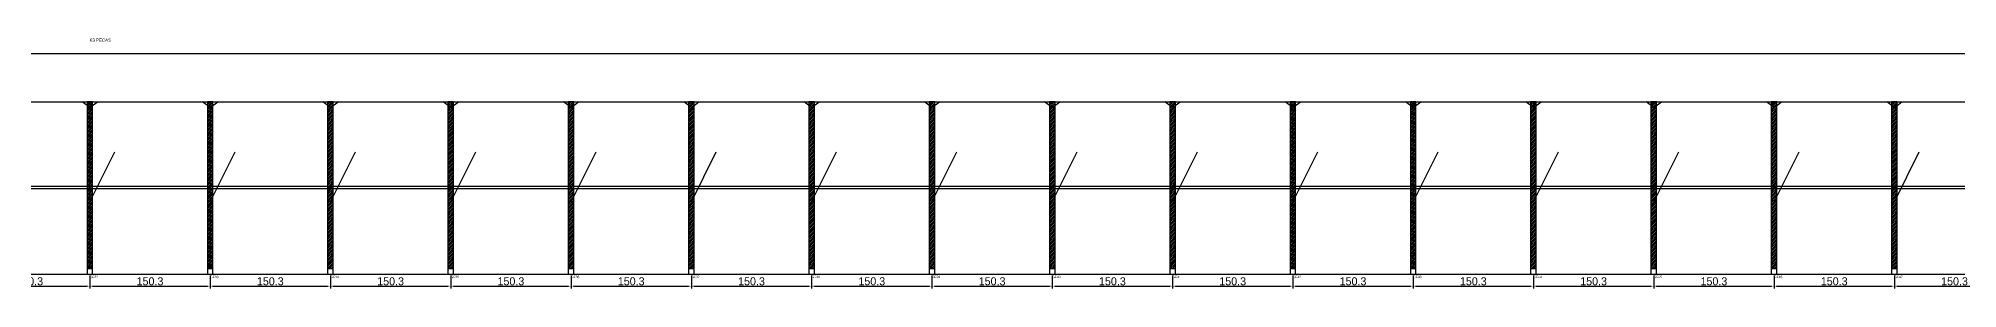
# Model space of a CAD drawing. Header units: metres. Extents: x -30 to 9409, y -25 to 308.
# Drawn here: x 4625 to 7023, y -25 to 287 of the extents above; entities that cross this region are included whole.
import ezdxf

# ---------------------------------------------------------------- set-up
doc = ezdxf.new("R2010")
doc.units = ezdxf.units.M
for name, color, linetype in [('BARRA_ANCORAGEM', 1, 'Continuous'), ('COTA', 241, 'Continuous'), ('GARFOS OK', 3, 'Continuous'), ('NOME DA VIGA', 6, 'Continuous'), ('SARR_7x7', 40, 'Continuous'), ('TIRAS REESCORAMENTO', 252, 'Continuous'), ('VIGAS', 3, 'Continuous')]:
    doc.layers.add(name, color=color, linetype=linetype)
doc.dimstyles.new('EZ DXF', dxfattribs={"dimtxt": 10, "dimasz": 3.5, "dimexe": 3, "dimexo": 1.5, "dimgap": 1, "dimtad": 1, "dimdec": 1, "dimdsep": 46, "dimcen": 2.5, "dimazin": 3, "dimtfac": 1, "dimtmove": 0, "dimatfit": 3})

msp = doc.modelspace()

# ---------------------------------------------------------------- hatches: boundary and pattern name
at = {"layer": 'COTA'}
h = msp.add_hatch(dxfattribs=at)
h.set_pattern_fill('ANSI31', scale=0.5)
h.paths.add_polyline_path([(4685.827032, 0), (4692.827032, 0), (4692.827032, 208), (4685.827032, 208)])
h = msp.add_hatch(dxfattribs=at)
h.set_pattern_fill('ANSI31', scale=0.5)
h.paths.add_polyline_path([(4836.127904, 0), (4843.127904, 0), (4843.127904, 208), (4836.127904, 208)])
h = msp.add_hatch(dxfattribs=at)
h.set_pattern_fill('ANSI31', scale=0.5)
h.paths.add_polyline_path([(4986.428776, 0), (4993.428776, 0), (4993.428776, 208), (4986.428776, 208)])
h = msp.add_hatch(dxfattribs=at)
h.set_pattern_fill('ANSI31', scale=0.5)
h.paths.add_polyline_path([(5136.729648, 0), (5143.729648, 0), (5143.729648, 208), (5136.729648, 208)])
h = msp.add_hatch(dxfattribs=at)
h.set_pattern_fill('ANSI31', scale=0.5)
h.paths.add_polyline_path([(5287.03052, 0), (5294.03052, 0), (5294.03052, 208), (5287.03052, 208)])
h = msp.add_hatch(dxfattribs=at)
h.set_pattern_fill('ANSI31', scale=0.5)
h.paths.add_polyline_path([(5437.331392, 0), (5444.331392, 0), (5444.331392, 208), (5437.331392, 208)])
h = msp.add_hatch(dxfattribs=at)
h.set_pattern_fill('ANSI31', scale=0.5)
h.paths.add_polyline_path([(5587.632264, 0), (5594.632264, 0), (5594.632264, 208), (5587.632264, 208)])
h = msp.add_hatch(dxfattribs=at)
h.set_pattern_fill('ANSI31', scale=0.5)
h.paths.add_polyline_path([(5737.933136, 0), (5744.933136, 0), (5744.933136, 208), (5737.933136, 208)])
h = msp.add_hatch(dxfattribs=at)
h.set_pattern_fill('ANSI31', scale=0.5)
h.paths.add_polyline_path([(5888.234008, 0), (5895.234008, 0), (5895.234008, 208), (5888.234008, 208)])
h = msp.add_hatch(dxfattribs=at)
h.set_pattern_fill('ANSI31', scale=0.5)
h.paths.add_polyline_path([(6038.53488, 0), (6045.53488, 0), (6045.53488, 208), (6038.53488, 208)])
h = msp.add_hatch(dxfattribs=at)
h.set_pattern_fill('ANSI31', scale=0.5)
h.paths.add_polyline_path([(6188.835752, 0), (6195.835752, 0), (6195.835752, 208), (6188.835752, 208)])
h = msp.add_hatch(dxfattribs=at)
h.set_pattern_fill('ANSI31', scale=0.5)
h.paths.add_polyline_path([(6339.136624, 0), (6346.136624, 0), (6346.136624, 208), (6339.136624, 208)])
h = msp.add_hatch(dxfattribs=at)
h.set_pattern_fill('ANSI31', scale=0.5)
h.paths.add_polyline_path([(6489.437496, 0), (6496.437496, 0), (6496.437496, 208), (6489.437496, 208)])
h = msp.add_hatch(dxfattribs=at)
h.set_pattern_fill('ANSI31', scale=0.5)
h.paths.add_polyline_path([(6639.738368, 0), (6646.738368, 0), (6646.738368, 208), (6639.738368, 208)])
h = msp.add_hatch(dxfattribs=at)
h.set_pattern_fill('ANSI31', scale=0.5)
h.paths.add_polyline_path([(6790.03924, 0), (6797.03924, 0), (6797.03924, 208), (6790.03924, 208)])
h = msp.add_hatch(dxfattribs=at)
h.set_pattern_fill('ANSI31', scale=0.5)
h.paths.add_polyline_path([(6940.340112, 0), (6947.340112, 0), (6947.340112, 208), (6940.340112, 208)])

# ---------------------------------------------------------------- linework, layer by layer
at = {"layer": 'BARRA_ANCORAGEM'}
for p, q in [((4689.327032, 83.2), (4720.527032, 145.6)), ((4839.627904, 83.2), (4870.827904, 145.6)), ((4989.928776, 83.2), (5021.128776, 145.6)), ((5140.229648, 83.2), (5171.429648, 145.6)), ((5290.53052, 83.2), (5321.73052, 145.6)), ((5440.831392, 83.2), (5472.031392, 145.6)), ((5591.132264, 83.2), (5622.332264, 145.6)), ((5741.433136, 83.2), (5772.633136, 145.6)), ((5891.734008, 83.2), (5922.934008, 145.6)), ((6042.03488, 83.2), (6073.23488, 145.6)), ((6192.335752, 83.2), (6223.535752, 145.6)), ((6342.636624, 83.2), (6373.836624, 145.6)), ((6492.937496, 83.2), (6524.137496, 145.6)), ((6643.238368, 83.2), (6674.438368, 145.6)), ((6793.53924, 83.2), (6824.73924, 145.6)), ((6943.840112, 83.2), (6975.040112, 145.6))]:
    msp.add_line(p, q, dxfattribs=at)
at = {"layer": 'GARFOS OK'}
for p, q in [((4689.327032, 201), (4679.827032, 208)), ((4679.827032, 208), (4698.827032, 208)), ((4689.327032, 201), (4698.827032, 208)), ((4839.627904, 201), (4830.127904, 208)), ((4830.127904, 208), (4849.127904, 208)), ((4839.627904, 201), (4849.127904, 208)), ((4989.928776, 201), (4980.428776, 208)), ((4980.428776, 208), (4999.428776, 208)), ((4989.928776, 201), (4999.428776, 208)), ((5140.229648, 201), (5130.729648, 208)), ((5130.729648, 208), (5149.729648, 208)), ((5140.229648, 201), (5149.729648, 208)), ((5290.53052, 201), (5281.03052, 208)), ((5281.03052, 208), (5300.03052, 208)), ((5290.53052, 201), (5300.03052, 208)), ((5440.831392, 201), (5431.331392, 208)), ((5431.331392, 208), (5450.331392, 208)), ((5440.831392, 201), (5450.331392, 208)), ((5591.132264, 201), (5581.632264, 208)), ((5581.632264, 208), (5600.632264, 208)), ((5591.132264, 201), (5600.632264, 208)), ((5741.433136, 201), (5731.933136, 208)), ((5731.933136, 208), (5750.933136, 208)), ((5741.433136, 201), (5750.933136, 208)), ((5891.734008, 201), (5882.234008, 208)), ((5882.234008, 208), (5901.234008, 208)), ((5891.734008, 201), (5901.234008, 208)), ((6042.03488, 201), (6032.53488, 208)), ((6032.53488, 208), (6051.53488, 208)), ((6042.03488, 201), (6051.53488, 208)), ((6192.335752, 201), (6182.835752, 208)), ((6182.835752, 208), (6201.835752, 208)), ((6192.335752, 201), (6201.835752, 208)), ((6342.636624, 201), (6333.136624, 208)), ((6333.136624, 208), (6352.136624, 208)), ((6342.636624, 201), (6352.136624, 208)), ((6492.937496, 201), (6483.437496, 208)), ((6483.437496, 208), (6502.437496, 208)), ((6492.937496, 201), (6502.437496, 208)), ((6643.238368, 201), (6633.738368, 208)), ((6633.738368, 208), (6652.738368, 208)), ((6643.238368, 201), (6652.738368, 208)), ((6793.53924, 201), (6784.03924, 208)), ((6784.03924, 208), (6803.03924, 208)), ((6793.53924, 201), (6803.03924, 208)), ((6943.840112, 201), (6934.340112, 208)), ((6934.340112, 208), (6953.340112, 208)), ((6943.840112, 201), (6953.340112, 208))]:
    msp.add_line(p, q, dxfattribs=at)
at = {"layer": 'GARFOS OK', "linetype": 'CONTINUOUS'}
msp.add_line((-30, -7), (9408.654064, -7), dxfattribs=at)
at = {"layer": 'GARFOS OK'}
for points in [[(4685.827032, 0), (4692.827032, 0), (4692.827032, 208), (4685.827032, 208), (4685.827032, 0)], [(4836.127904, 0), (4843.127904, 0), (4843.127904, 208), (4836.127904, 208), (4836.127904, 0)], [(4986.428776, 0), (4993.428776, 0), (4993.428776, 208), (4986.428776, 208), (4986.428776, 0)], [(5136.729648, 0), (5143.729648, 0), (5143.729648, 208), (5136.729648, 208), (5136.729648, 0)], [(5287.03052, 0), (5294.03052, 0), (5294.03052, 208), (5287.03052, 208), (5287.03052, 0)], [(5437.331392, 0), (5444.331392, 0), (5444.331392, 208), (5437.331392, 208), (5437.331392, 0)], [(5587.632264, 0), (5594.632264, 0), (5594.632264, 208), (5587.632264, 208), (5587.632264, 0)], [(5737.933136, 0), (5744.933136, 0), (5744.933136, 208), (5737.933136, 208), (5737.933136, 0)], [(5888.234008, 0), (5895.234008, 0), (5895.234008, 208), (5888.234008, 208), (5888.234008, 0)], [(6038.53488, 0), (6045.53488, 0), (6045.53488, 208), (6038.53488, 208), (6038.53488, 0)], [(6188.835752, 0), (6195.835752, 0), (6195.835752, 208), (6188.835752, 208), (6188.835752, 0)], [(6339.136624, 0), (6346.136624, 0), (6346.136624, 208), (6339.136624, 208), (6339.136624, 0)], [(6489.437496, 0), (6496.437496, 0), (6496.437496, 208), (6489.437496, 208), (6489.437496, 0)], [(6639.738368, 0), (6646.738368, 0), (6646.738368, 208), (6639.738368, 208), (6639.738368, 0)], [(6790.03924, 0), (6797.03924, 0), (6797.03924, 208), (6790.03924, 208), (6790.03924, 0)], [(6940.340112, 0), (6947.340112, 0), (6947.340112, 208), (6940.340112, 208), (6940.340112, 0)]]:
    msp.add_lwpolyline(points, dxfattribs=at)
at = {"layer": 'SARR_7x7'}
for points in [[(4685.827032, -7), (4692.827032, -7), (4692.827032, 0), (4685.827032, 0), (4685.827032, -7)], [(4836.127904, -7), (4843.127904, -7), (4843.127904, 0), (4836.127904, 0), (4836.127904, -7)], [(4986.428776, -7), (4993.428776, -7), (4993.428776, 0), (4986.428776, 0), (4986.428776, -7)], [(5136.729648, -7), (5143.729648, -7), (5143.729648, 0), (5136.729648, 0), (5136.729648, -7)], [(5287.03052, -7), (5294.03052, -7), (5294.03052, 0), (5287.03052, 0), (5287.03052, -7)], [(5437.331392, -7), (5444.331392, -7), (5444.331392, 0), (5437.331392, 0), (5437.331392, -7)], [(5587.632264, -7), (5594.632264, -7), (5594.632264, 0), (5587.632264, 0), (5587.632264, -7)], [(5737.933136, -7), (5744.933136, -7), (5744.933136, 0), (5737.933136, 0), (5737.933136, -7)], [(5888.234008, -7), (5895.234008, -7), (5895.234008, 0), (5888.234008, 0), (5888.234008, -7)], [(6038.53488, -7), (6045.53488, -7), (6045.53488, 0), (6038.53488, 0), (6038.53488, -7)], [(6188.835752, -7), (6195.835752, -7), (6195.835752, 0), (6188.835752, 0), (6188.835752, -7)], [(6339.136624, -7), (6346.136624, -7), (6346.136624, 0), (6339.136624, 0), (6339.136624, -7)], [(6489.437496, -7), (6496.437496, -7), (6496.437496, 0), (6489.437496, 0), (6489.437496, -7)], [(6639.738368, -7), (6646.738368, -7), (6646.738368, 0), (6639.738368, 0), (6639.738368, -7)], [(6790.03924, -7), (6797.03924, -7), (6797.03924, 0), (6790.03924, 0), (6790.03924, -7)], [(6940.340112, -7), (6947.340112, -7), (6947.340112, 0), (6940.340112, 0), (6940.340112, -7)]]:
    msp.add_lwpolyline(points, dxfattribs=at)
at = {"layer": 'TIRAS REESCORAMENTO'}
for points in [[(4539.02616, 100), (4689.327032, 100), (4689.327032, 102.5), (4539.02616, 102.5), (4539.02616, 100)], [(4689.327032, 100), (4839.627904, 100), (4839.627904, 102.5), (4689.327032, 102.5), (4689.327032, 100)], [(4839.627904, 100), (4989.928776, 100), (4989.928776, 102.5), (4839.627904, 102.5), (4839.627904, 100)], [(4989.928776, 100), (5140.229648, 100), (5140.229648, 102.5), (4989.928776, 102.5), (4989.928776, 100)], [(5140.229648, 100), (5290.53052, 100), (5290.53052, 102.5), (5140.229648, 102.5), (5140.229648, 100)], [(5290.53052, 100), (5440.831392, 100), (5440.831392, 102.5), (5290.53052, 102.5), (5290.53052, 100)], [(5440.831392, 100), (5591.132264, 100), (5591.132264, 102.5), (5440.831392, 102.5), (5440.831392, 100)], [(5591.132264, 100), (5741.433136, 100), (5741.433136, 102.5), (5591.132264, 102.5), (5591.132264, 100)], [(5741.433136, 100), (5891.734008, 100), (5891.734008, 102.5), (5741.433136, 102.5), (5741.433136, 100)], [(5891.734008, 100), (6042.03488, 100), (6042.03488, 102.5), (5891.734008, 102.5), (5891.734008, 100)], [(6042.03488, 100), (6192.335752, 100), (6192.335752, 102.5), (6042.03488, 102.5), (6042.03488, 100)], [(6192.335752, 100), (6342.636624, 100), (6342.636624, 102.5), (6192.335752, 102.5), (6192.335752, 100)], [(6342.636624, 100), (6492.937496, 100), (6492.937496, 102.5), (6342.636624, 102.5), (6342.636624, 100)], [(6492.937496, 100), (6643.238368, 100), (6643.238368, 102.5), (6492.937496, 102.5), (6492.937496, 100)], [(6643.238368, 100), (6793.53924, 100), (6793.53924, 102.5), (6643.238368, 102.5), (6643.238368, 100)], [(6793.53924, 100), (6943.840112, 100), (6943.840112, 102.5), (6793.53924, 102.5), (6793.53924, 100)], [(6943.840112, 100), (7094.140984, 100), (7094.140984, 102.5), (6943.840112, 102.5), (6943.840112, 100)]]:
    msp.add_lwpolyline(points, dxfattribs=at)
at = {"layer": 'VIGAS'}
msp.add_lwpolyline([(0, 208), (9378.654064, 208), (9378.654064, 268), (0, 268), (0, 208)], dxfattribs=at)

# ---------------------------------------------------------------- texts
at = {"layer": 'NOME DA VIGA'}
for s, height, p in [('63 PECAS', 4, (4689.327032, 283)), ('GF32', 3, (4689.327032, -12)), ('GF33', 3, (4839.627904, -12)), ('GF34', 3, (4989.928776, -12)), ('GF35', 3, (5140.229648, -12)), ('GF36', 3, (5290.53052, -12)), ('GF37', 3, (5440.831392, -12)), ('GF38', 3, (5591.132264, -12)), ('GF39', 3, (5741.433136, -12)), ('GF40', 3, (5891.734008, -12)), ('GF41', 3, (6042.03488, -12)), ('GF42', 3, (6192.335752, -12)), ('GF43', 3, (6342.636624, -12)), ('GF44', 3, (6492.937496, -12)), ('GF45', 3, (6643.238368, -12)), ('GF46', 3, (6793.53924, -12)), ('GF47', 3, (6943.840112, -12))]:
    msp.add_text(s, height=height, dxfattribs=at).set_placement(p)

# ---------------------------------------------------------------- dimensions: what is measured, and where the dimension line sits
at = {"layer": 'COTA'}
for base, p1, p2 in [((4539.02616, -22), (4539.02616, -7), (4689.327032, -7)), ((4689.327032, -22), (4689.327032, -7), (4839.627904, -7)), ((4839.627904, -22), (4839.627904, -7), (4989.928776, -7)), ((4989.928776, -22), (4989.928776, -7), (5140.229648, -7)), ((5140.229648, -22), (5140.229648, -7), (5290.53052, -7)), ((5290.53052, -22), (5290.53052, -7), (5440.831392, -7)), ((5440.831392, -22), (5440.831392, -7), (5591.132264, -7)), ((5591.132264, -22), (5591.132264, -7), (5741.433136, -7)), ((5741.433136, -22), (5741.433136, -7), (5891.734008, -7)), ((5891.734008, -22), (5891.734008, -7), (6042.03488, -7)), ((6042.03488, -22), (6042.03488, -7), (6192.335752, -7)), ((6192.335752, -22), (6192.335752, -7), (6342.636624, -7)), ((6342.636624, -22), (6342.636624, -7), (6492.937496, -7)), ((6492.937496, -22), (6492.937496, -7), (6643.238368, -7)), ((6643.238368, -22), (6643.238368, -7), (6793.53924, -7)), ((6793.53924, -22), (6793.53924, -7), (6943.840112, -7)), ((6943.840112, -22), (6943.840112, -7), (7094.140984, -7))]:
    msp.add_linear_dim(base=base, p1=p1, p2=p2, dimstyle='EZ DXF', dxfattribs=at).render()

doc.saveas('drawing.dxf')
